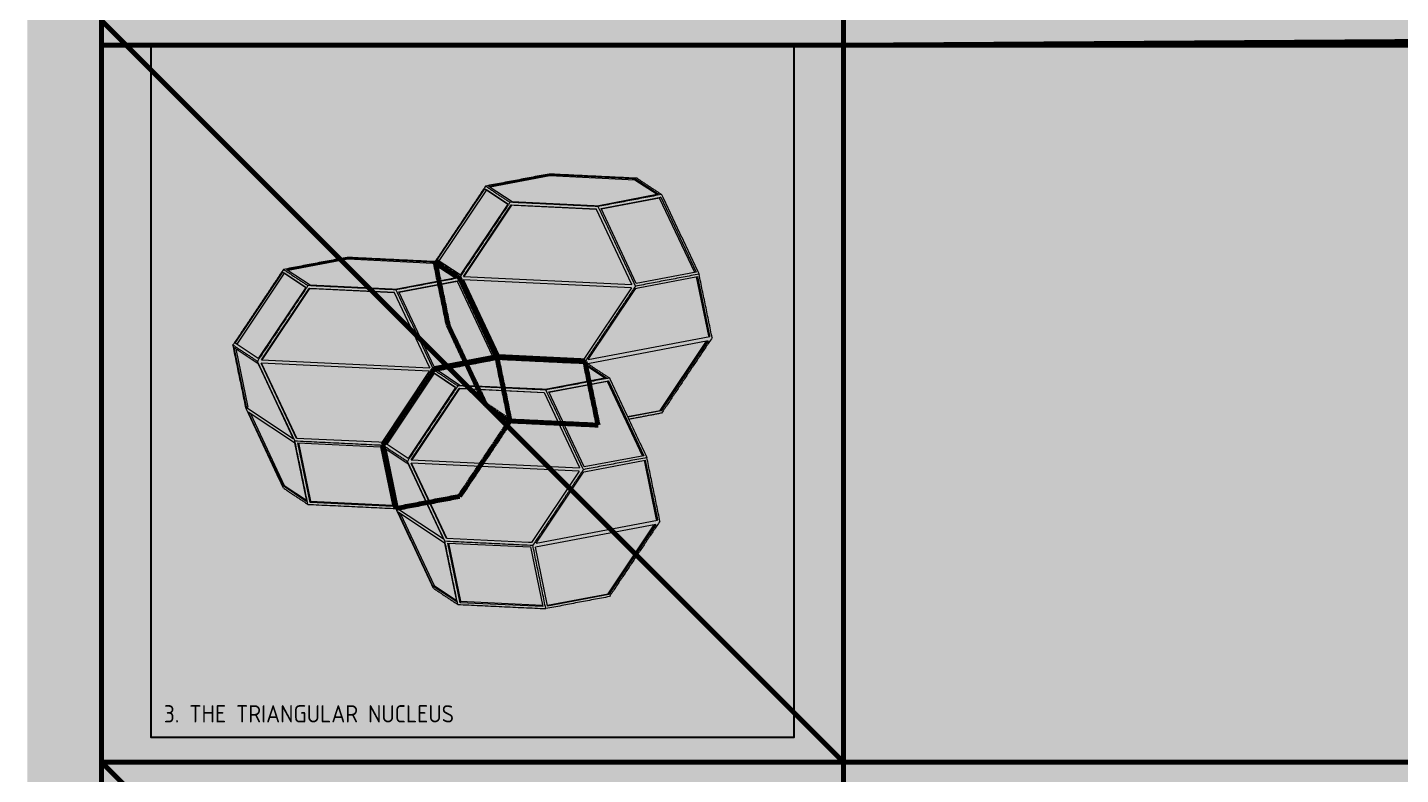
# Model space of a CAD drawing. Header units: millimetres. Extents: x 401 to 30661, y 2016 to 22119.
# Drawn here: x 401 to 3177, y 9091 to 10602 of the extents above; entities that cross this region are included whole.
import ezdxf

# ---------------------------------------------------------------- set-up
doc = ezdxf.new("R2010")
doc.units = ezdxf.units.MM
for name, color, linetype, lineweight, true_color in [('1ST', 51, 'Continuous', 50, 0x7debff), ('3RD', 140, 'Continuous', 25, 0x7debff), ('4TH DETAILS', 125, 'Continuous', 15, 0x39ffb0), ('TEXTS', 210, 'Continuous', 25, 0xe0f9ff)]:
    doc.layers.add(name, color=color, linetype=linetype, lineweight=lineweight, true_color=true_color)
doc.layers.add('BACKGROUND', color=7, linetype='Continuous', true_color=0x000000)
doc.layers.add('GLOW-CYAN', color=7, linetype='Continuous', lineweight=100, true_color=0x7debff, transparency=0.8)
doc.layers.add('GLOW-EMERALD-2', color=7, linetype='Continuous', lineweight=30, true_color=0x39ffb0, transparency=0.8)
doc.layers.add('LAYOUT', color=83, linetype='Continuous', lineweight=50, true_color=0x7debff, plot=False)
doc.styles.get("Standard").update_dxf_attribs({"font": 'arial.ttf'})

# ---------------------------------------------------------------- blocks, each defined once
blk = doc.blocks.new('A$Cddddb582')
at = {"color": 0, "linetype": 'Continuous', "lineweight": 0, "extrusion": (0, 0.982622, 0.185618)}
for p, q in [((-30.52, 360.05), (-30.29, 360.1)), ((-30.43, 359.99), (-30.52, 360.05)), ((-27.97, 358.36), (-30.43, 359.99)), ((-23.89, 361.16), (-30.35, 359.94)), ((-30.29, 360.1), (-23.89, 361.31)), ((-23.89, 361.31), (-15.03, 360.89)), ((-23.89, 361.16), (-23.89, 361.31)), ((-14.72, 360.72), (-23.89, 361.16)), ((-15.03, 360.89), (-14.72, 360.87)), ((-14.72, 360.87), (-12.17, 359.18)), ((-14.72, 360.72), (-14.72, 360.87)), ((-12.34, 359.15), (-14.72, 360.72)), ((-36.04, 352.12), (-30.92, 359.77)), ((-30.75, 359.67), (-35.88, 352.02)), ((-30.92, 359.77), (-30.91, 359.78)), ((-30.91, 359.78), (-28.43, 358.13)), ((-30.91, 359.78), (-30.75, 359.67)), ((-28.43, 358.13), (-30.75, 359.67)), ((-12.17, 359.18), (-18.8, 357.92)), ((-18.38, 357.65), (-11.94, 358.87)), ((-12.06, 358.78), (-18.35, 357.58)), ((-11.94, 358.87), (-12.06, 358.78)), ((-8.28, 350.76), (-12.06, 358.78)), ((-11.94, 358.87), (-8.14, 350.78)), ((-28.43, 358.13), (-33.56, 350.47)), ((-33.22, 350.33), (-28.06, 358.03)), ((-28.03, 358.01), (-33.17, 350.32)), ((-28.03, 358.01), (-28.06, 358.03)), ((-28.06, 358.03), (-27.75, 358.02)), ((-18.88, 357.57), (-28.03, 358.01)), ((-19.11, 357.94), (-27.97, 358.36)), ((-27.75, 358.02), (-18.89, 357.59)), ((-18.8, 357.92), (-19.11, 357.94)), ((-18.89, 357.59), (-15.12, 349.57)), ((-14.58, 349.56), (-18.38, 357.65)), ((-52.31, 351.06), (-52.08, 351.11)), ((-52.22, 351), (-52.31, 351.06)), ((-49.76, 349.37), (-52.22, 351)), ((-45.68, 352.17), (-52.14, 350.95)), ((-52.08, 351.11), (-45.68, 352.32)), ((-45.68, 352.32), (-36.83, 351.9)), ((-45.68, 352.17), (-45.68, 352.32)), ((-36.51, 351.73), (-45.68, 352.17)), ((-36.83, 351.9), (-36.51, 351.88)), ((-36.51, 351.88), (-33.96, 350.19)), ((-36.51, 351.73), (-36.51, 351.88)), ((-34.14, 350.16), (-36.51, 351.73)), ((-33.56, 350.48), (-36.04, 352.12)), ((-57.83, 343.13), (-52.71, 350.78)), ((-52.55, 350.68), (-57.67, 343.03)), ((-52.71, 350.79), (-50.23, 349.14)), ((-52.71, 350.79), (-52.55, 350.68)), ((-52.71, 350.78), (-52.71, 350.79)), ((-50.23, 349.14), (-52.55, 350.68)), ((-33.96, 350.19), (-40.59, 348.93)), ((-40.18, 348.66), (-33.73, 349.88)), ((-33.85, 349.79), (-40.15, 348.59)), ((-33.73, 349.88), (-33.85, 349.79)), ((-30.08, 341.77), (-33.85, 349.79)), ((-33.73, 349.88), (-29.93, 341.79)), ((-33.56, 350.47), (-33.56, 350.48)), ((-33.24, 349.97), (-33.21, 349.94)), ((-33.2, 349.87), (-33.24, 349.97)), ((-15.1, 349.1), (-33.24, 349.97)), ((-33.22, 350.33), (-15.07, 349.46)), ((-33.21, 349.94), (-29.4, 341.85)), ((-29.42, 341.85), (-33.2, 349.87)), ((-15.12, 349.57), (-15.07, 349.46)), ((-8.14, 350.78), (-14.58, 349.56)), ((-14.39, 349.08), (-7.99, 350.3)), ((-6.77, 343.9), (-8.08, 350.28)), ((-7.99, 350.3), (-6.68, 343.91)), ((-50.23, 349.14), (-55.35, 341.48)), ((-55.01, 341.34), (-49.86, 349.04)), ((-49.82, 349.02), (-54.96, 341.33)), ((-49.82, 349.02), (-49.86, 349.04)), ((-49.86, 349.04), (-49.54, 349.02)), ((-40.67, 348.58), (-49.82, 349.02)), ((-40.91, 348.95), (-49.76, 349.37)), ((-49.54, 349.02), (-40.68, 348.6)), ((-40.59, 348.93), (-40.91, 348.95)), ((-40.68, 348.6), (-36.91, 340.58)), ((-36.38, 340.57), (-40.18, 348.66)), ((-15.1, 349.1), (-20.25, 341.41)), ((-19.77, 341.35), (-14.8, 348.77)), ((-14.8, 348.77), (-14.62, 349.04)), ((-14.62, 349.04), (-14.39, 349.08)), ((-19.77, 341.35), (-6.66, 343.83)), ((-6.66, 343.83), (-6.77, 343.9)), ((-6.68, 343.91), (-6.66, 343.83)), ((-56.63, 336.26), (-57.94, 342.65)), ((-57.94, 342.65), (-55.48, 341.01)), ((-55.36, 341.49), (-57.83, 343.13)), ((-57.77, 342.53), (-56.48, 336.24)), ((-6.84, 343.37), (-19.79, 340.91)), ((-12, 335.88), (-7.01, 343.33)), ((-6.84, 343.37), (-11.9, 335.81)), ((-55.48, 341.01), (-55.39, 340.95)), ((-55.39, 340.95), (-55.26, 340.67)), ((-55.35, 341.48), (-55.36, 341.49)), ((-55.26, 340.67), (-51.58, 332.84)), ((-55.04, 340.98), (-55, 340.95)), ((-54.99, 340.88), (-55.04, 340.98)), ((-36.9, 340.11), (-55.04, 340.98)), ((-55.01, 341.34), (-36.86, 340.47)), ((-55, 340.95), (-51.19, 332.86)), ((-51.22, 332.86), (-54.99, 340.88)), ((-29.93, 341.79), (-36.38, 340.57)), ((-29.52, 341.37), (-35.97, 340.15)), ((-35.92, 340.31), (-29.52, 341.52)), ((-29.52, 341.52), (-20.66, 341.1)), ((-29.52, 341.37), (-29.52, 341.52)), ((-20.34, 340.93), (-29.52, 341.37)), ((-20.57, 341.43), (-29.42, 341.85)), ((-20.66, 341.1), (-20.34, 341.08)), ((-20.25, 341.41), (-20.57, 341.43)), ((-20.34, 341.08), (-17.8, 339.39)), ((-20.34, 340.93), (-20.34, 341.08)), ((-17.97, 339.36), (-20.34, 340.93)), ((-36.9, 340.11), (-42.04, 332.42)), ((-41.66, 332.33), (-36.54, 339.98)), ((-36.38, 339.88), (-41.5, 332.23)), ((-36.91, 340.58), (-36.86, 340.47)), ((-36.54, 339.99), (-34.06, 338.34)), ((-36.54, 339.99), (-36.38, 339.88)), ((-36.54, 339.98), (-36.54, 339.99)), ((-34.06, 338.34), (-36.38, 339.88)), ((-36.15, 340.26), (-35.92, 340.31)), ((-36.06, 340.2), (-36.15, 340.26)), ((-33.6, 338.57), (-36.06, 340.2)), ((-17.8, 339.39), (-24.42, 338.13)), ((-34.06, 338.34), (-39.19, 330.68)), ((-38.85, 330.54), (-33.69, 338.24)), ((-33.66, 338.22), (-38.8, 330.53)), ((-33.66, 338.22), (-33.69, 338.24)), ((-33.69, 338.24), (-33.38, 338.23)), ((-24.51, 337.78), (-33.66, 338.22)), ((-24.74, 338.15), (-33.6, 338.57)), ((-33.38, 338.23), (-24.52, 337.8)), ((-24.42, 338.13), (-24.74, 338.15)), ((-24.52, 337.8), (-20.74, 329.78)), ((-24.01, 337.86), (-17.56, 339.08)), ((-20.21, 329.77), (-24.01, 337.86)), ((-17.68, 338.99), (-23.98, 337.79)), ((-17.56, 339.08), (-17.68, 338.99)), ((-13.91, 330.97), (-17.68, 338.99)), ((-17.56, 339.08), (-13.76, 330.99)), ((-56.61, 336.18), (-56.63, 336.26)), ((-56.48, 336.24), (-56.61, 336.18)), ((-56.61, 336.18), (-51.58, 332.84)), ((-52.67, 327.72), (-56.42, 335.69)), ((-51.43, 332.37), (-56.42, 335.69)), ((-56.18, 335.53), (-52.54, 327.78)), ((-15.52, 335.21), (-12, 335.88)), ((-11.9, 335.81), (-15.48, 335.13)), ((-11.9, 335.81), (-12, 335.88)), ((-51.43, 332.37), (-50.17, 326.26)), ((-42.36, 332.44), (-51.22, 332.86)), ((-51.08, 332.37), (-42.15, 331.94)), ((-49.75, 325.93), (-51.08, 332.37)), ((-51, 332.37), (-49.71, 326.08)), ((-42.04, 332.42), (-42.36, 332.44)), ((-42.15, 331.94), (-40.83, 325.51)), ((-40.46, 325.46), (-41.78, 331.85)), ((-41.78, 331.85), (-39.32, 330.21)), ((-39.19, 330.69), (-41.66, 332.33)), ((-41.6, 331.73), (-40.31, 325.44)), ((-39.19, 330.68), (-39.19, 330.69)), ((-38.85, 330.54), (-20.69, 329.67)), ((-13.76, 330.99), (-20.21, 329.77)), ((-20.02, 329.29), (-13.62, 330.51)), ((-12.39, 324.11), (-13.7, 330.49)), ((-13.62, 330.51), (-12.31, 324.12)), ((-39.32, 330.21), (-39.23, 330.16)), ((-39.23, 330.16), (-39.09, 329.87)), ((-39.09, 329.87), (-35.41, 322.04)), ((-38.87, 330.18), (-38.83, 330.15)), ((-38.82, 330.08), (-38.87, 330.18)), ((-20.73, 329.31), (-38.87, 330.18)), ((-38.83, 330.15), (-35.03, 322.06)), ((-35.05, 322.06), (-38.82, 330.08)), ((-20.73, 329.31), (-25.88, 321.62)), ((-25.39, 321.56), (-20.43, 328.98)), ((-20.74, 329.78), (-20.69, 329.67)), ((-20.43, 328.98), (-20.25, 329.25)), ((-20.25, 329.25), (-20.02, 329.29)), ((-52.67, 327.72), (-52.54, 327.78)), ((-50.21, 326.09), (-52.67, 327.72)), ((-52.54, 327.78), (-50.16, 326.2)), ((-50.13, 326.03), (-50.21, 326.09)), ((-50.17, 326.26), (-50.13, 326.03)), ((-49.71, 326.08), (-49.75, 325.93)), ((-40.83, 325.51), (-49.75, 325.93)), ((-49.71, 326.08), (-40.86, 325.66)), ((-40.45, 325.38), (-40.46, 325.46)), ((-40.31, 325.44), (-40.45, 325.38)), ((-40.45, 325.38), (-35.41, 322.04)), ((-36.51, 316.92), (-40.25, 324.89)), ((-35.27, 321.57), (-40.25, 324.89)), ((-40.02, 324.73), (-36.37, 316.98)), ((-12.47, 323.58), (-25.46, 321.11)), ((-25.39, 321.56), (-12.29, 324.04)), ((-17.63, 316.09), (-12.64, 323.54)), ((-12.47, 323.58), (-17.53, 316.02)), ((-12.29, 324.04), (-12.39, 324.11)), ((-12.31, 324.12), (-12.29, 324.04)), ((-35.27, 321.57), (-34.01, 315.46)), ((-26.19, 321.64), (-35.05, 322.06)), ((-34.91, 321.57), (-25.98, 321.14)), ((-33.59, 315.13), (-34.91, 321.57)), ((-34.84, 321.57), (-33.54, 315.28)), ((-25.88, 321.62), (-26.19, 321.64)), ((-25.98, 321.14), (-24.66, 314.71)), ((-24.2, 314.99), (-25.46, 321.11)), ((-36.51, 316.92), (-36.37, 316.98)), ((-34.05, 315.29), (-36.51, 316.92)), ((-36.37, 316.98), (-34, 315.4)), ((-34.01, 315.46), (-33.96, 315.23)), ((-24.17, 314.85), (-17.63, 316.09)), ((-17.53, 316.02), (-24.16, 314.76)), ((-17.53, 316.02), (-17.63, 316.09)), ((-33.96, 315.23), (-34.05, 315.29)), ((-33.54, 315.28), (-33.59, 315.13)), ((-24.66, 314.71), (-33.59, 315.13)), ((-33.54, 315.28), (-24.69, 314.86)), ((-24.16, 314.76), (-24.2, 314.99))]:
    blk.add_line(p, q, dxfattribs=at)
at = {"color": 0, "linetype": 'Continuous', "lineweight": 0}
for points in [[(-23.98, 361.37), (-30.83, 360.07)], [(-14.49, 360.91), (-23.98, 361.37)], [(-30.83, 360.07), (-36.28, 351.92)], [(-30.83, 360.07), (-28.2, 358.32)], [(-14.49, 360.91), (-11.85, 359.16)], [(-11.85, 359.16), (-18.71, 357.86)], [(-11.85, 359.16), (-7.81, 350.57)], [(-28.2, 358.32), (-33.65, 350.17)], [(-18.71, 357.86), (-28.2, 358.32)], [(-18.71, 357.86), (-14.67, 349.27)], [(-52.63, 351.08), (-58.08, 342.93)], [(-45.77, 352.38), (-52.63, 351.08)], [(-52.63, 351.08), (-49.99, 349.33)], [(-36.28, 351.92), (-45.77, 352.38)], [(-36.28, 351.92), (-33.65, 350.17)], [(-36.28, 351.92), (-33.65, 350.17)], [(-33.65, 350.17), (-40.5, 348.87)], [(-33.65, 350.17), (-29.61, 341.58)], [(-29.61, 341.58), (-33.65, 350.17)], [(-7.81, 350.57), (-14.67, 349.27)], [(-6.4, 343.72), (-7.81, 350.57)], [(-49.99, 349.33), (-55.44, 341.18)], [(-40.5, 348.87), (-49.99, 349.33)], [(-40.5, 348.87), (-36.46, 340.28)], [(-14.67, 349.27), (-20.12, 341.12)], [(-6.4, 343.72), (-11.85, 335.58)], [(-58.08, 342.93), (-55.44, 341.18)], [(-56.67, 336.09), (-58.08, 342.93)], [(-51.4, 332.59), (-55.44, 341.18)], [(-29.61, 341.58), (-36.46, 340.28)], [(-29.61, 341.58), (-36.46, 340.28)], [(-20.12, 341.12), (-29.61, 341.58)], [(-29.61, 341.58), (-20.12, 341.12)], [(-20.12, 341.12), (-17.48, 339.37)], [(-36.46, 340.28), (-41.91, 332.13)], [(-36.46, 340.28), (-41.91, 332.13)], [(-36.46, 340.28), (-33.83, 338.53)], [(-17.48, 339.37), (-24.34, 338.07)], [(-17.48, 339.37), (-13.44, 330.78)], [(-33.83, 338.53), (-39.27, 330.38)], [(-24.34, 338.07), (-33.83, 338.53)], [(-24.34, 338.07), (-20.29, 329.48)], [(-52.63, 327.49), (-56.67, 336.09)], [(-11.85, 335.58), (-15.38, 334.91)], [(-51.4, 332.59), (-41.91, 332.13)], [(-49.99, 325.74), (-51.4, 332.59)], [(-40.5, 325.29), (-41.91, 332.13)], [(-41.91, 332.13), (-39.27, 330.38)], [(-40.5, 325.29), (-41.91, 332.13)], [(-35.23, 321.79), (-39.27, 330.38)], [(-13.44, 330.78), (-20.29, 329.48)], [(-12.03, 323.93), (-13.44, 330.78)], [(-20.29, 329.48), (-25.74, 321.33)], [(-52.63, 327.49), (-49.99, 325.74)], [(-49.99, 325.74), (-40.5, 325.29)], [(-36.46, 316.69), (-40.5, 325.29)], [(-12.03, 323.93), (-17.48, 315.79)], [(-35.23, 321.79), (-25.74, 321.33)], [(-33.83, 314.94), (-35.23, 321.79)], [(-24.34, 314.49), (-25.74, 321.33)], [(-36.46, 316.69), (-33.83, 314.94)], [(-17.48, 315.79), (-24.34, 314.49)], [(-33.83, 314.94), (-24.34, 314.49)]]:
    blk.add_open_spline(points, degree=1, dxfattribs=at)

msp = doc.modelspace()

# ---------------------------------------------------------------- hatches: boundary and pattern name
at = {"layer": 'BACKGROUND'}
h = msp.add_hatch(color=256, dxfattribs=at)
h.dxf.hatch_style = 1
h.paths.add_polyline_path([(400.723, 2015.745), (30660.634, 2015.745), (30660.634, 22119.328), (400.723, 22119.328)])

# ---------------------------------------------------------------- linework, layer by layer
at = {"layer": '1ST', "true_color": 0x39ffb0}
for points in [[(1251.321, 9999.944), (1224.942, 10128.268)], [(1224.942, 10128.268), (1274.344, 10095.424)], [(1350.124, 9934.256), (1274.344, 10095.424)], [(1327.102, 9838.776), (1251.321, 9999.944)], [(1350.124, 9934.256), (1221.586, 9909.892)], [(1350.124, 9934.256), (1528.063, 9925.775)], [(1376.503, 9805.932), (1350.124, 9934.256)], [(1554.442, 9797.451), (1528.063, 9925.775)], [(1221.586, 9909.892), (1119.426, 9757.205)], [(1327.102, 9838.776), (1376.503, 9805.932)], [(1376.503, 9805.932), (1274.344, 9653.244)], [(1376.503, 9805.932), (1554.442, 9797.451)], [(1145.805, 9628.881), (1119.426, 9757.205)], [(1274.344, 9653.244), (1145.805, 9628.881)]]:
    msp.add_open_spline(points, degree=1, dxfattribs=at)
at = {"layer": '4TH DETAILS'}
msp.add_lwpolyline([(650.723, 10565.853), (1950.723, 10565.853), (1950.723, 9165.853), (650.723, 9165.853)], close=True, dxfattribs=at)
at = {"layer": 'GLOW-CYAN'}
for p, q in [((550.723, 10615.853), (2050.723, 9115.853)), ((550.723, 10565.853), (9550.723, 10565.853)), ((550.723, 9115.853), (9550.723, 9115.853)), ((550.723, 9115.853), (2050.723, 7615.853))]:
    msp.add_line(p, q, dxfattribs=at)
for points in [[(550.723, 6115.853), (550.723, 15115.853)], [(2050.723, 6115.853), (2050.723, 15115.853)]]:
    msp.add_lwpolyline(points, dxfattribs=at)
msp.add_lwpolyline([(9550.723, 6115.853), (2050.723, 6115.853), (2050.723, 10565.853), (9550.723, 10615.853)], close=True, dxfattribs=at)
for points in [[(1251.321, 9999.944), (1224.942, 10128.268)], [(1224.942, 10128.268), (1274.344, 10095.424)], [(1350.124, 9934.256), (1274.344, 10095.424)], [(1327.102, 9838.776), (1251.321, 9999.944)], [(1350.124, 9934.256), (1221.586, 9909.892)], [(1350.124, 9934.256), (1528.063, 9925.775)], [(1376.503, 9805.932), (1350.124, 9934.256)], [(1554.442, 9797.451), (1528.063, 9925.775)], [(1221.586, 9909.892), (1119.426, 9757.205)], [(1327.102, 9838.776), (1376.503, 9805.932)], [(1376.503, 9805.932), (1274.344, 9653.244)], [(1376.503, 9805.932), (1554.442, 9797.451)], [(1145.805, 9628.881), (1119.426, 9757.205)], [(1274.344, 9653.244), (1145.805, 9628.881)]]:
    msp.add_open_spline(points, degree=1, dxfattribs=at)
at = {"layer": 'GLOW-EMERALD-2'}
msp.add_lwpolyline([(650.723, 10565.853), (1950.723, 10565.853), (1950.723, 9165.853), (650.723, 9165.853)], close=True, dxfattribs=at)
at = {"layer": 'LAYOUT'}
for p, q in [((550.723, 10615.853), (2050.723, 9115.853)), ((550.723, 10565.853), (9550.723, 10565.853)), ((550.723, 9115.853), (9550.723, 9115.853)), ((550.723, 9115.853), (2050.723, 7615.853))]:
    msp.add_line(p, q, dxfattribs=at)
for points in [[(550.723, 6115.853), (550.723, 15115.853)], [(2050.723, 6115.853), (2050.723, 15115.853)]]:
    msp.add_lwpolyline(points, dxfattribs=at)
msp.add_lwpolyline([(9550.723, 6115.853), (2050.723, 6115.853), (2050.723, 10565.853), (9550.723, 10615.853)], close=True, dxfattribs=at)

# ---------------------------------------------------------------- block references
at = {"layer": '3RD', "xscale": 18.75, "yscale": 18.75, "zscale": 18.75}
msp.add_blockref('A$Cddddb582', (1905.231, 3529.683), dxfattribs=at)

# ---------------------------------------------------------------- texts
at = {"layer": 'TEXTS', "insert": (676.547, 9231.139), "char_height": 35, "width": 1251.3724, "attachment_point": 1}
msp.add_mtext('\\pxql;{\\fISOCP_IV50|b1|i0|c0|p2;3. THE TRIANGULAR NUCLEUS}', dxfattribs=at)

doc.saveas('drawing.dxf')
